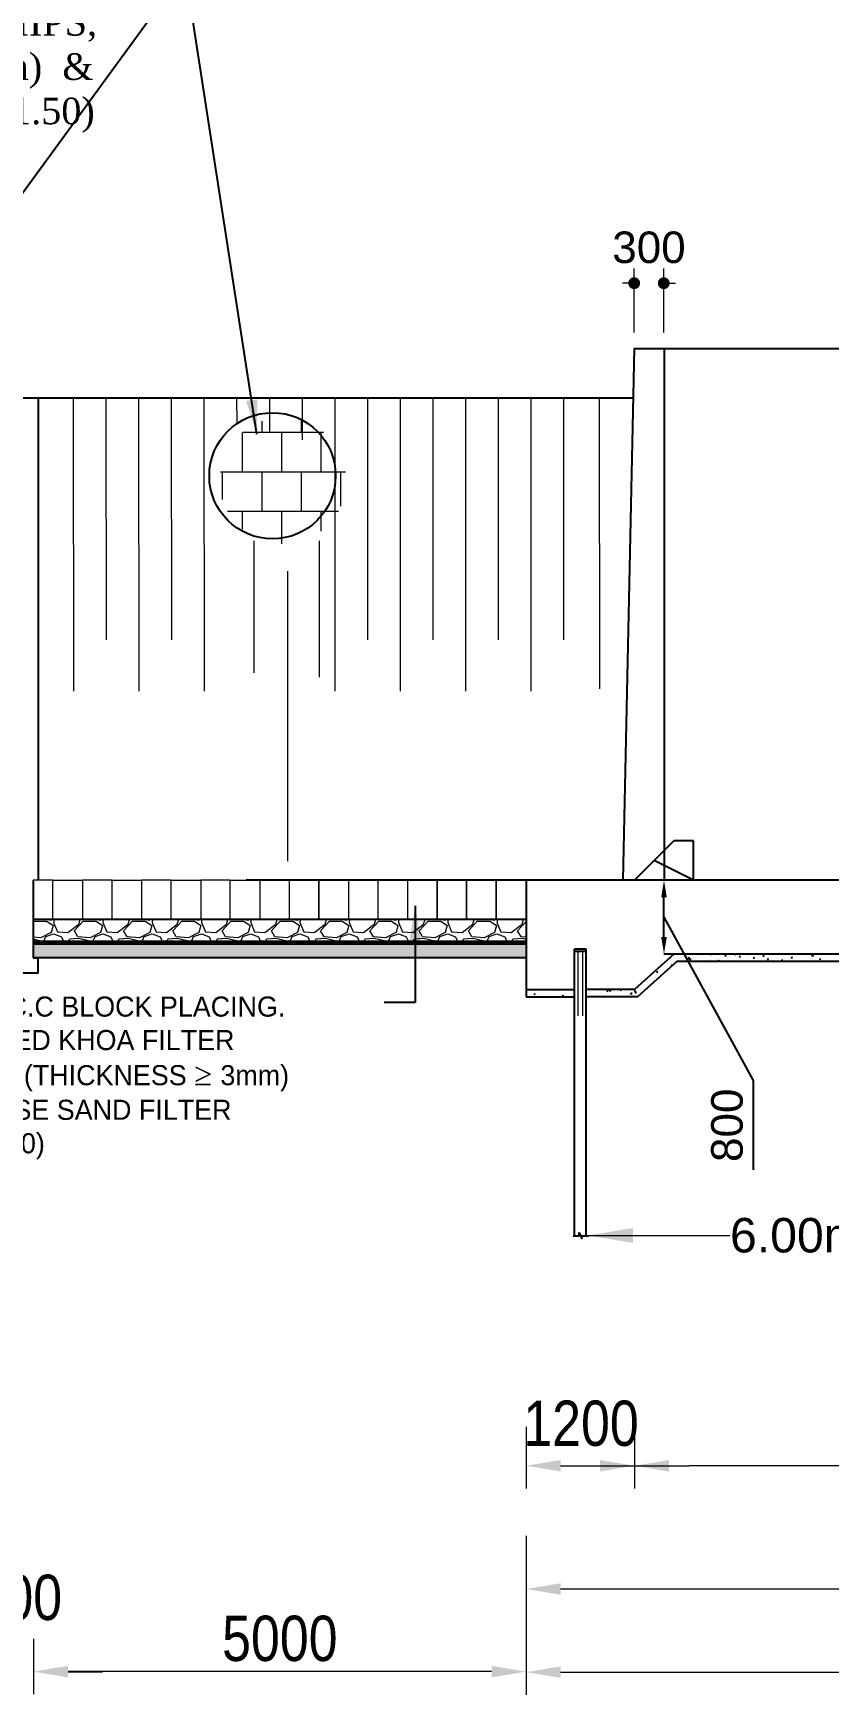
# Model space of a CAD drawing. Extents: x -426260 to 2055400, y -4304674 to -305611.
# Drawn here: x 154896 to 162970, y -1911536 to -1894660 of the extents above; entities that cross this region are included whole.
import ezdxf

# ---------------------------------------------------------------- set-up
doc = ezdxf.new("R2010")
doc.units = 0
doc.header["$LTSCALE"] = 300
doc.header["$MEASUREMENT"] = 0
doc.header["$PDMODE"] = 3
doc.linetypes.add('DASHED2', pattern=[9.525, 6.35, -3.175])
doc.layers.get('0').update_dxf_attribs({"linetype": 'CONTINUOUS'})
doc.layers.get('DEFPOINTS').update_dxf_attribs({"linetype": 'CONTINUOUS'})
for name, color, linetype in [('BLOCK', 6, 'CONTINUOUS'), ('LINE', 7, 'CONTINUOUS'), ('TEXT', 10, 'CONTINUOUS')]:
    doc.layers.add(name, color=color, linetype=linetype)
for name, color, linetype, lineweight in [('Dim', 7, 'CONTINUOUS', 9), ('HATCH', 252, 'CONTINUOUS', 5), ('slop', 8, 'CONTINUOUS', 9)]:
    doc.layers.add(name, color=color, linetype=linetype, lineweight=lineweight)
doc.styles.add('Arial', font='arial.ttf')
doc.styles.add('DIM', font='isocp3.shx')
doc.styles.add('dimText', font='ARIALN.TTF')
doc.dimstyles.new('3', dxfattribs={"dimtxt": 225, "dimasz": 350, "dimexe": 100, "dimexo": 25, "dimgap": 9, "dimtad": 0, "dimdec": 0, "dimzin": 0, "dimdsep": 46, "dimtxsty": 'Standard', "dimcen": 0, "dimclrd": 5, "dimclre": 6, "dimclrt": 256, "dimadec": 0, "dimazin": 0, "dimtfac": 1, "dimtdec": 0, "dimtofl": 0, "dimtmove": 2, "dimatfit": 3, "dimfxl": 1, "dimtolj": 1, "dimtzin": 0, "dimarcsym": 0})
doc.dimstyles.new('dim_150', dxfattribs={"dimtxt": 300, "dimasz": 300, "dimexe": 300, "dimexo": 100, "dimgap": 100, "dimtad": 1, "dimdec": 0, "dimzin": 0, "dimdsep": 46, "dimtxsty": 'DIM', "dimcen": 150, "dimclrd": 5, "dimclre": 5, "dimclrt": 7, "dimadec": 0, "dimazin": 0, "dimtfac": 1, "dimtdec": 0, "dimtmove": 0, "dimatfit": 3, "dimfxl": 20, "dimtolj": 1, "dimtzin": 0, "dimarcsym": 0})
doc.dimstyles.new('dim_230', dxfattribs={"dimtxt": 460, "dimasz": 460, "dimexe": 230, "dimexo": 100, "dimgap": 100, "dimtad": 1, "dimdec": 0, "dimzin": 0, "dimdsep": 46, "dimtxsty": 'dimText', "dimcen": 0.09, "dimclrd": 256, "dimclre": 256, "dimclrt": 7, "dimadec": 0, "dimazin": 0, "dimtfac": 1, "dimtdec": 0, "dimtofl": 0, "dimtmove": 0, "dimatfit": 3, "dimfxl": 1, "dimtolj": 1, "dimtzin": 0, "dimlwd": -1, "dimlwe": -1, "dimarcsym": 0})

# ---------------------------------------------------------------- blocks, each defined once
blk = doc.blocks.new('_Dot')
at = {"color": 0, "linetype": 'ByBlock', "lineweight": -2}
blk.add_line((-0.5, 0), (-1, 0), dxfattribs=at)
at = {"color": 0, "linetype": 'ByBlock', "const_width": 0.5}
blk.add_lwpolyline([(-0.25, 0, 1), (0.25, 0, 1)], format="xyb", close=True, dxfattribs=at)
blk = doc.blocks.new('*D1274')
at = {"layer": 'DEFPOINTS', "color": 0, "ltscale": 500, "transparency": 16777216}
for p in [(154599, -1910860), (154899, -1910868), (154899, -1911302)]:
    blk.add_point(p, dxfattribs=at)
at = {"layer": 'Dim', "ltscale": 500, "transparency": 16777216}
for p, q in [((154599, -1910960), (154599, -1911532)), ((154899, -1910968), (154899, -1911532)), ((154249, -1911302), (153899, -1911302)), ((155249, -1911302), (155599, -1911302))]:
    blk.add_line(p, q, dxfattribs=at)
for points in [[(154249, -1911244), (154249, -1911360), (154599, -1911302)], [(155249, -1911244), (155249, -1911360), (154899, -1911302)]]:
    blk.add_solid(points, dxfattribs=at)
at = {"layer": 'Dim', "color": 7, "ltscale": 500, "transparency": 16777216, "insert": (154749, -1910550), "char_height": 460, "attachment_point": 5, "style": 'dimText'}
blk.add_mtext('\\A1;300', dxfattribs=at)
blk = doc.blocks.new('*D1276')
at = {"layer": 'DEFPOINTS', "color": 0, "ltscale": 500, "transparency": 16777216}
for p in [(161298, -1903263), (161940, -1903263), (161739, -1904013)]:
    blk.add_point(p, dxfattribs=at)
at = {"layer": 'Dim', "color": 5, "lineweight": -2, "ltscale": 500, "transparency": 16777216}
for p, q in [((161940, -1903263), (161298, -1903263)), ((161298, -1903838), (161298, -1903438)), ((161298, -1903638), (162202, -1905298)), ((161739, -1904013), (161298, -1904013)), ((162202, -1905298), (162202, -1906205))]:
    blk.add_line(p, q, dxfattribs=at)
at = {"layer": 'Dim', "color": 5, "ltscale": 500, "transparency": 16777216}
for points in [[(161269, -1903438), (161327, -1903438), (161298, -1903263)], [(161269, -1903838), (161327, -1903838), (161298, -1904013)]]:
    blk.add_solid(points, dxfattribs=at)
at = {"layer": 'Dim', "color": 7, "ltscale": 500, "transparency": 16777216, "insert": (161939, -1905752), "char_height": 320, "attachment_point": 5, "rotation": 90, "style": 'Arial'}
blk.add_mtext('\\A1;800', dxfattribs=at)

msp = doc.modelspace()

# ---------------------------------------------------------------- hatches: boundary and pattern name
at = {"layer": 'Dim'}
h = msp.add_hatch(dxfattribs=at)
h.set_pattern_fill('AR-B88', color=8, scale=50)
h.set_pattern_definition([(0, (2017.77, -1921913.8), (0, 400), []), (90, (2017.77, -1921913.8), (-200, 400), [400, -400])])
h.paths.add_polyline_path([(158071.9, -1899206.8, 1), (156789.8, -1899206.8, 1)])
at = {"layer": 'Dim', "ltscale": 500}
h = msp.add_hatch(dxfattribs=at)
h.set_pattern_fill('GRAVEL', color=8, scale=500)
h.set_pattern_definition([(228.012788, (79959.46, -1955406.56), (-4000, -4500), [67.268, -6659.544]), (184.96974, (79914.46, -1955456.56), (6000, 500), [115.434, -11427.9624]), (132.510447, (79799.46, -1955466.56), (5000, -5500), [81.394, -8058.0163]), (267.27369, (79604.46, -1955591.56), (500, 10000), [105.119, -10406.779]), (292.833654, (79599.46, -1955696.56), (-2500, 6000), [103.0775, -10204.6866]), (357.27369, (79639.46, -1955791.56), (-10000, 500), [105.119, -10406.779]), (37.69424, (79744.46, -1955796.56), (-6500, -5000), [139.0145, -13762.4243]), (72.255328, (79854.46, -1955711.56), (3500, 11000), [131.244, -12993.1607]), (121.429566, (79894.46, -1955586.56), (-4000, 6500), [105.475, -10442.0366]), (175.23636, (79839.46, -1955496.56), (5500, -500), [120.416, -5900.3813]), (222.397438, (79719.46, -1955486.56), (-6000, -5500), [155.724, -15416.6875]), (138.814075, (80099.46, -1955596.56), (-3500, 3000), [53.1505, -5261.9224]), (171.469234, (80059.46, -1955561.56), (6500, -1000), [101.1185, -10010.7557]), (225, (79959.46, -1955546.56), (-6e-14, -500), [70.7105, -636.3963]), (203.19859, (79924.46, -1955486.56), (2500, 1000), [38.079, -3769.8076]), (291.80141, (79889.46, -1955501.56), (-500, 1500), [53.8515, -2638.731]), (30.96376, (79909.46, -1955551.56), (1500, 1000), [87.4645, -2828.0114]), (161.56505, (79984.46, -1955506.56), (1000, -500), [63.2455, -1517.8933]), (16.38954, (79599.46, -1955501.56), (5000, 1500), [88.6, -8771.4226]), (70.346176, (79684.46, -1955476.56), (-2000, -5500), [74.3305, -7358.7039]), (293.19859, (79984.46, -1955406.56), (-1000, 2500), [76.1575, -3731.729]), (343.61046, (80014.46, -1955476.56), (-5000, 1500), [88.6, -8771.4226]), (339.443955, (79599.46, -1955811.56), (-2500, 1000), [85.44, -4186.5619]), (294.77514, (79679.46, -1955841.56), (-2500, 5500), [71.589, -7087.3215]), (66.80141, (79989.46, -1955906.56), (1000, 2500), [76.1575, -3731.729]), (17.354025, (80019.46, -1955836.56), (-6500, -2000), [83.8155, -8297.7118]), (69.443955, (79744.46, -1955906.56), (-1000, -2500), [42.72, -4229.2819]), (101.30993, (79959.46, -1955906.56), (-500, 2000), [25.495, -2524.0148]), (165.96376, (79954.46, -1955881.56), (1500, -500), [103.0775, -1958.4753]), (186.009006, (79854.46, -1955856.56), (5000, 500), [95.525, -9456.9616]), (303.69007, (79909.46, -1955596.56), (-500, 1000), [72.111, -1730.6646]), (353.157227, (79949.46, -1955656.56), (8500, -1000), [125.897, -12463.7813]), (60.945396, (80074.46, -1955671.56), (-2000, -3500), [51.478, -5096.337]), (90, (80099.46, -1955626.56), (-500, 500), [30, -470]), (120.256437, (79844.46, -1955841.56), (2000, -3500), [69.462, -6876.76]), (48.012788, (79809.46, -1955781.56), (4000, 4500), [134.536, -6592.276]), (0, (79899.46, -1955681.56), (500, 500), [130, -370]), (325.304846, (80029.46, -1955681.56), (5000, -3500), [79.057, -7826.6372]), (254.0546, (80094.46, -1955726.56), (-500, -2000), [72.801, -3567.254]), (207.645975, (80074.46, -1955796.56), (-9500, -5000), [118.5325, -11734.737]), (175.426079, (79969.46, -1955851.56), (-6500, 500), [125.3995, -12414.5367])])
h.paths.add_polyline_path([(159898.8, -1903897.6), (159898.8, -1903663.1), (157546.8, -1903663.1), (157246.8, -1903663.1), (154896.1, -1903663.1), (154896.1, -1903897.6)])
h = msp.add_hatch(dxfattribs=at)
h.set_pattern_fill('AR-SAND', color=8, scale=60)
h.set_pattern_definition([(37.5, (79599.46, -1955906.56), (-3.7796, 115.60943), [0, -91.2, 0, -102, 0, -97.5]), (7.5, (79599.46, -1955906.56), (106.1866, 169.32876), [0, -49.2, 0, -82.2, 0, -31.5]), (327.5, (79525.66, -1955906.56), (186.84851, 0.33954), [0, -30, 0, -108, 0, -141]), (317.5, (79525.66, -1955906.56), (180.3676, 52.66053), [0, -15, 0, -70.8, 0, -81])])
h.paths.add_polyline_path([(159898.8, -1904053.9), (159898.8, -1903897.6), (154896.1, -1903897.6), (154898.4, -1904052.1)])
at = {"layer": 'HATCH', "ltscale": 10}
h = msp.add_hatch(dxfattribs=at)
h.set_pattern_fill('ANSI31', color=256, scale=375, angle=45, style=0)
h.set_pattern_definition([(90, (143786.58, -1894939.827), (-46.875, 7e-15), [])])
h.paths.add_polyline_path([(160388.8, -1904639.3), (160433, -1904639.3), (160433, -1904625.8), (160461, -1904651.8), (160461, -1904639.3), (160508.8, -1904639.3), (160508.8, -1903988.6), (160388.8, -1903988.6)])

# ---------------------------------------------------------------- linework, layer by layer
at = {"layer": 'BLOCK', "color": 7}
msp.add_circle((157324.1, -1899155.2, 0), 641.1, dxfattribs=at)
at = {"layer": 'Dim', "color": 5, "ltscale": 500}
for p, q in [((160995.4, -1897698.2, 0), (160995.4, -1897049, 0)), ((161295.4, -1897698.2, 0), (161295.4, -1897049, 0))]:
    msp.add_line(p, q, dxfattribs=at)
at = {"layer": 'Dim', "color": 8}
for p, q in [((161741.2, -1904013.2, 0), (161741.2, -1904013.2, 0)), ((161773.2, -1904016.9, 0), (161776.2, -1904013.2, 0)), ((161785.1, -1904017.9, 0), (161784.2, -1904013.2, 0)), ((162014, -1904015.1, 0), (162019, -1904013.2, 0)), ((162023.9, -1904021.8, 0), (162026.8, -1904013.2, 0)), ((162065.4, -1904014.3, 0), (162065.4, -1904014.3, 0)), ((162756.9, -1904013.5, 0), (162756.9, -1904013.5, 0)), ((161248.9, -1904154.5, 0), (161248.9, -1904154.5, 0)), ((161264.6, -1904174.3, 0), (161264.6, -1904174.3, 0)), ((161314.6, -1904167.8, 0), (161314.6, -1904167.8, 0)), ((161317.2, -1904095.5, 0), (161317.2, -1904095.5, 0)), ((161328.5, -1904135.8, 0), (161328.5, -1904135.8, 0)), ((161335.3, -1904161.7, 0), (161335.3, -1904161.7, 0)), ((161365.6, -1904134.4, 0), (161365.6, -1904134.4, 0)), ((161367.3, -1904088.9, 0), (161367.3, -1904088.9, 0)), ((161370.6, -1904129.6, 0), (161380.2, -1904118.1, 0)), ((161370.6, -1904129.6, 0), (161380.6, -1904130.5, 0)), ((161375.1, -1904060.1, 0), (161375.1, -1904060.1, 0)), ((161382.2, -1904129.1, 0), (161380.2, -1904118.2, 0)), ((161405.8, -1904044.4, 0), (161405.8, -1904044.4, 0)), ((161417.3, -1904086.9, 0), (161417.3, -1904086.9, 0)), ((161433.6, -1904055.1, 0), (161433.6, -1904055.1, 0)), ((161443, -1904078.9, 0), (161443, -1904078.9, 0)), ((161481.9, -1904064.6, 0), (161481.9, -1904064.6, 0)), ((161522.4, -1904024.4, 0), (161522.4, -1904024.4, 0)), ((161534.6, -1904042.3, 0), (161534.6, -1904042.3, 0)), ((161542, -1904061.6, 0), (161559.8, -1904064.3, 0)), ((161542.1, -1904061.5, 0), (161557.7, -1904045.3, 0)), ((161559.8, -1904064.3, 0), (161557.6, -1904045.3, 0)), ((161558.5, -1904063.6, 0), (161572.5, -1904058.2, 0)), ((161558.5, -1904063.6, 0), (161568.5, -1904070.3, 0)), ((161568.4, -1904070.3, 0), (161572.5, -1904058.2, 0)), ((161569.3, -1904062.3, 0), (161569.3, -1904062.3, 0)), ((161588.7, -1904069.1, 0), (161588.7, -1904069.1, 0)), ((161619.4, -1904055.7, 0), (161619.4, -1904055.7, 0)), ((161638.5, -1904027.3, 0), (161638.5, -1904027.3, 0)), ((161695.1, -1904045.7, 0), (161695.1, -1904045.7, 0)), ((161695.4, -1904073.6, 0), (161695.4, -1904073.6, 0)), ((161715.5, -1904074.4, 0), (161715.5, -1904074.4, 0)), ((161738.7, -1904079.8, 0), (161738.7, -1904079.8, 0)), ((161761.7, -1904088.2, 0), (161771.1, -1904078.4, 0)), ((161772.2, -1904088.2, 0), (161771.1, -1904078.4, 0)), ((161773.2, -1904016.9, 0), (161785.1, -1904017.9, 0)), ((161802.2, -1904078.1, 0), (161802.2, -1904078.1, 0)), ((161821.4, -1904029.1, 0), (161821.4, -1904029.1, 0)), ((161832.1, -1904054.4, 0), (161832.1, -1904054.4, 0)), ((161839.8, -1904067, 0), (161839.8, -1904067, 0)), ((161845.9, -1904079.6, 0), (161859.9, -1904074.2, 0)), ((161845.9, -1904079.6, 0), (161855.9, -1904086.3, 0)), ((161855.9, -1904086.3, 0), (161859.9, -1904074.2, 0)), ((161871.5, -1904022.5, 0), (161871.5, -1904022.5, 0)), ((161908.9, -1904082.6, 0), (161908.9, -1904082.6, 0)), ((161916.6, -1904029.4, 0), (161926.3, -1904017.9, 0)), ((161916.6, -1904029.4, 0), (161928.6, -1904030.4, 0)), ((161928.6, -1904030.5, 0), (161926.3, -1904017.9, 0)), ((161943.6, -1904052, 0), (161943.6, -1904052, 0)), ((161948.7, -1904034.3, 0), (161948.7, -1904034.3, 0)), ((162014, -1904015.1, 0), (162023.9, -1904021.8, 0)), ((162015.7, -1904087.1, 0), (162015.7, -1904087.1, 0)), ((162021, -1904074.8, 0), (162021, -1904074.8, 0)), ((162046.3, -1904037.9, 0), (162046.3, -1904037.9, 0)), ((162060.1, -1904042, 0), (162069.7, -1904030.5, 0)), ((162060.1, -1904042, 0), (162072, -1904043, 0)), ((162072, -1904043, 0), (162069.7, -1904030.5, 0)), ((162071, -1904068.2, 0), (162071, -1904068.2, 0)), ((162146.8, -1904058.2, 0), (162146.8, -1904058.2, 0)), ((162147.3, -1904025.1, 0), (162147.3, -1904025.1, 0)), ((162203.5, -1904054.5, 0), (162213.2, -1904043, 0)), ((162203.5, -1904054.5, 0), (162215.5, -1904055.6, 0)), ((162215.5, -1904055.6, 0), (162213.2, -1904043, 0)), ((162248.8, -1904076.7, 0), (162248.8, -1904076.7, 0)), ((162273.1, -1904041.6, 0), (162273.1, -1904041.6, 0)), ((162301.4, -1904031.1, 0), (162315.4, -1904025.7, 0)), ((162301.4, -1904031.1, 0), (162311.3, -1904037.8, 0)), ((162311.3, -1904037.8, 0), (162315.4, -1904025.7, 0)), ((162323.1, -1904035, 0), (162323.1, -1904035, 0)), ((162347, -1904067.1, 0), (162356.6, -1904055.6, 0)), ((162347, -1904067.1, 0), (162358.9, -1904068.1, 0)), ((162351.5, -1904062.6, 0), (162351.5, -1904062.6, 0)), ((162358.9, -1904068.1, 0), (162356.6, -1904055.6, 0)), ((162398.9, -1904025, 0), (162398.9, -1904025, 0)), ((162407, -1904073.6, 0), (162407, -1904073.6, 0)), ((162452.5, -1904049.8, 0), (162452.5, -1904049.8, 0)), ((162472.6, -1904087.3, 0), (162472.6, -1904087.3, 0)), ((162490.4, -1904079.6, 0), (162500.1, -1904068.1, 0)), ((162490.4, -1904079.6, 0), (162502.4, -1904080.7, 0)), ((162502.4, -1904080.7, 0), (162500.1, -1904068.1, 0)), ((162522.7, -1904080.7, 0), (162522.7, -1904080.7, 0)), ((162523.7, -1904053.6, 0), (162523.7, -1904053.6, 0)), ((162556.4, -1904034.8, 0), (162556.4, -1904034.8, 0)), ((162588.8, -1904047.1, 0), (162602.8, -1904041.8, 0)), ((162588.8, -1904047.1, 0), (162598.8, -1904053.8, 0)), ((162598.4, -1904070.7, 0), (162598.4, -1904070.7, 0)), ((162598.8, -1904053.8, 0), (162602.8, -1904041.8, 0)), ((162637.2, -1904088.2, 0), (162643.5, -1904080.7, 0)), ((162640.3, -1904033.5, 0), (162640.3, -1904033.5, 0)), ((162644.9, -1904088.2, 0), (162643.5, -1904080.7, 0)), ((162656.6, -1904087.3, 0), (162656.6, -1904087.3, 0)), ((162659.1, -1904020.7, 0), (162659.1, -1904020.7, 0)), ((162688.2, -1904077.5, 0), (162688.2, -1904077.5, 0)), ((162724.7, -1904054.1, 0), (162724.7, -1904054.1, 0)), ((162757.7, -1904074.5, 0), (162757.7, -1904074.5, 0)), ((162774.8, -1904047.5, 0), (162774.8, -1904047.5, 0)), ((162796.2, -1904032.3, 0), (162814, -1904035, 0)), ((162796.3, -1904032.2, 0), (162811.8, -1904016, 0)), ((162802, -1904016.5, 0), (162802, -1904016.5, 0)), ((162804.9, -1904057.4, 0), (162804.9, -1904057.4, 0)), ((162814, -1904035, 0), (162811.8, -1904016, 0)), ((162850.5, -1904037.5, 0), (162850.5, -1904037.5, 0)), ((162861.5, -1904059.5, 0), (162861.5, -1904059.5, 0)), ((162876.2, -1904063.2, 0), (162890.3, -1904057.8, 0)), ((162876.2, -1904063.2, 0), (162886.2, -1904069.9, 0)), ((162886.2, -1904069.9, 0), (162890.3, -1904057.8, 0)), ((162908.8, -1904021, 0), (162908.8, -1904021, 0)), ((162921.5, -1904037.4, 0), (162921.5, -1904037.4, 0)), ((162964.2, -1904045.4, 0), (162964.2, -1904045.4, 0)), ((161033, -1904348.7, 0), (161033, -1904348.7, 0)), ((161118.7, -1904296.7, 0), (161118.7, -1904296.7, 0)), ((161124, -1904293.8, 0), (161124, -1904293.8, 0)), ((161125, -1904281.8, 0), (161125, -1904281.8, 0)), ((161189.6, -1904259.4, 0), (161189.6, -1904259.4, 0)), ((161212, -1904253.2, 0), (161212, -1904253.2, 0)), ((161222.2, -1904217.3, 0), (161222.2, -1904217.3, 0)), ((161222.4, -1904192.6, 0), (161236.4, -1904187.2, 0)), ((161222.4, -1904192.6, 0), (161232.4, -1904199.3, 0)), ((161232.4, -1904199.3, 0), (161236.4, -1904187.2, 0)), ((159936.5, -1904413.7, 0), (159936.5, -1904413.7, 0)), ((159951.3, -1904419.2, 0), (159951.3, -1904419.2, 0)), ((159965.9, -1904374.7, 0), (159965.9, -1904374.7, 0)), ((159975.4, -1904418.6, 0), (159989.4, -1904413.2, 0)), ((159975.4, -1904418.6, 0), (159985.3, -1904425.3, 0)), ((159978.6, -1904440.5, 0), (159978.6, -1904440.5, 0)), ((159985.3, -1904425.3, 0), (159989.4, -1904413.2, 0)), ((159991.8, -1904384.8, 0), (159991.8, -1904384.8, 0)), ((160001.4, -1904412.6, 0), (160001.4, -1904412.6, 0)), ((160024.7, -1904448.9, 0), (160028.9, -1904444, 0)), ((160029.8, -1904448.9, 0), (160028.9, -1904444, 0)), ((160043.2, -1904418.2, 0), (160043.2, -1904418.2, 0)), ((160077.2, -1904402.6, 0), (160077.2, -1904402.6, 0)), ((160085.4, -1904445, 0), (160085.4, -1904445, 0)), ((160093.3, -1904436.4, 0), (160093.3, -1904436.4, 0)), ((160150, -1904422.7, 0), (160150, -1904422.7, 0)), ((160195.9, -1904422.4, 0), (160195.9, -1904422.4, 0)), ((160203.5, -1904386, 0), (160203.5, -1904386, 0)), ((160253.5, -1904379.4, 0), (160253.5, -1904379.4, 0)), ((160256.8, -1904427.2, 0), (160256.8, -1904427.2, 0)), ((160262.8, -1904434.6, 0), (160276.8, -1904429.2, 0)), ((160262.8, -1904434.6, 0), (160272.8, -1904441.3, 0)), ((160272.8, -1904441.3, 0), (160276.8, -1904429.2, 0)), ((160276.7, -1904448.3, 0), (160276.7, -1904448.3, 0)), ((160297, -1904409.5, 0), (160297, -1904409.5, 0)), ((160307.6, -1904434, 0), (160307.6, -1904434, 0)), ((160363.5, -1904431.7, 0), (160363.5, -1904431.7, 0)), ((160528.8, -1904415.1, 0), (160528.8, -1904415.1, 0)), ((160540.8, -1904393.9, 0), (160540.8, -1904393.9, 0)), ((160554.6, -1904448.9, 0), (160564.2, -1904445.3, 0)), ((160563, -1904448.9, 0), (160564.2, -1904445.3, 0)), ((160577.1, -1904440.7, 0), (160577.1, -1904440.7, 0)), ((160588.8, -1904437.8, 0), (160588.8, -1904437.8, 0)), ((160602.1, -1904434.2, 0), (160602.1, -1904434.2, 0)), ((160655.1, -1904398.5, 0), (160655.1, -1904398.5, 0)), ((160683.8, -1904445.2, 0), (160683.8, -1904445.2, 0)), ((160705.2, -1904391.9, 0), (160705.2, -1904391.9, 0)), ((160705.4, -1904417.8, 0), (160705.4, -1904417.8, 0)), ((160706, -1904419.2, 0), (160706, -1904419.2, 0)), ((160718.3, -1904386.1, 0), (160732.3, -1904380.7, 0)), ((160718.3, -1904386.1, 0), (160728.2, -1904392.8, 0)), ((160728.2, -1904392.8, 0), (160732.3, -1904380.7, 0)), ((160741.3, -1904384.9, 0), (160751.9, -1904373.9, 0)), ((160741.3, -1904385, 0), (160759.1, -1904387.8, 0)), ((160759.1, -1904387.8, 0), (160757.4, -1904373.9, 0)), ((160780.9, -1904381.9, 0), (160780.9, -1904381.9, 0)), ((160808.7, -1904405.2, 0), (160808.7, -1904405.2, 0)), ((160822, -1904397.8, 0), (160822, -1904397.8, 0)), ((160852.2, -1904380.3, 0), (160857.6, -1904373.9, 0)), ((160852.2, -1904380.3, 0), (160864.2, -1904381.4, 0)), ((160854.6, -1904444.2, 0), (160854.6, -1904444.2, 0)), ((160864.2, -1904381.4, 0), (160862.8, -1904373.9, 0)), ((160904.7, -1904437.6, 0), (160904.7, -1904437.6, 0)), ((160909.7, -1904392.4, 0), (160909.7, -1904392.4, 0)), ((160938.7, -1904377.8, 0), (160938.7, -1904377.8, 0)), ((160954.7, -1904418.1, 0), (160972.5, -1904420.9, 0)), ((160954.8, -1904418.1, 0), (160970.4, -1904401.8, 0)), ((160972.5, -1904420.9, 0), (160970.3, -1904401.9, 0)), ((160980.4, -1904427.6, 0), (160980.4, -1904427.6, 0)), ((160995.7, -1904392.9, 0), (161005.3, -1904381.4, 0)), ((160995.7, -1904392.9, 0), (161007.7, -1904393.9, 0)), ((161007.6, -1904393.9, 0), (161005.3, -1904381.4, 0)), ((161005.7, -1904402.1, 0), (161019.7, -1904396.8, 0)), ((161005.7, -1904402.1, 0), (161015.7, -1904408.8, 0)), ((161011.1, -1904443.9, 0), (161011.1, -1904443.9, 0)), ((161013.6, -1904377.4, 0), (161013.6, -1904377.4, 0)), ((161015.1, -1904447.8, 0), (161015.1, -1904447.8, 0)), ((161015.7, -1904408.8, 0), (161019.7, -1904396.8, 0)), ((161043.1, -1904356.6, 0), (161043.1, -1904356.6, 0)), ((161055.3, -1904357.7, 0), (161055.3, -1904357.7, 0)), ((161116.3, -1904363.3, 0), (161116.3, -1904363.3, 0))]:
    msp.add_line(p, q, dxfattribs=at)
at = {"layer": 'Dim', "ltscale": 500}
for p, q in [((160998, -1908712.3, 0), (160998, -1909440.3, 0)), ((160998, -1908712.3, 0), (160998, -1909440.3, 0)), ((159898.5, -1908813.4, 0), (159898.5, -1909440.3, 0)), ((160248.5, -1909210.3, 0), (161548.5, -1909210.3, 0)), ((170148.4, -1909210.3, 0), (161548.5, -1909210.3, 0)), ((159898.7, -1909922.6, 0), (159898.7, -1910692.4, 0)), ((173348.5, -1910462.4, 0), (160248.7, -1910462.4, 0)), ((159898.7, -1910672.8, 0), (159898.7, -1911531.5, 0)), ((159898.7, -1910841.2, 0), (159898.7, -1911536.5, 0)), ((154898.7, -1911005.8, 0), (154898.7, -1911531.5, 0)), ((159548.7, -1911301.5, 0), (155248.7, -1911301.5, 0)), ((160248.7, -1911306.5, 0), (198891.9, -1911295.3, 0))]:
    msp.add_line(p, q, dxfattribs=at)
at = {"layer": 'Dim', "color": 8, "ltscale": 500, "elevation": 0}
for points in [[(155301.9, -1898363.2), (155304.6, -1901341.5)], [(155633.5, -1898363.2), (155636.3, -1900820.9)], [(155965.2, -1898363.2), (155967.9, -1901341.5)], [(156296.8, -1898363.2), (156299.6, -1900820.9)], [(156628.8, -1898363.2), (156631.5, -1901341.5)], [(156960.4, -1898363.2), (156963.2, -1898625.3)], [(157292.1, -1898363.2), (157294.9, -1898714.8)], [(157623.7, -1898363.2), (157626.5, -1898790)], [(157955.4, -1898363.2), (157958.1, -1901341.5)], [(158287, -1898363.2), (158289.8, -1900820.9)], [(158618.7, -1898363.2), (158621.4, -1901341.5)], [(158950.1, -1898363.2), (158952.8, -1900820.9)], [(159281.7, -1898363.2), (159284.4, -1901341.5)], [(159613.4, -1898363.2), (159616.1, -1900820.9)], [(159945, -1898363.2), (159947.7, -1901341.5)], [(160276.7, -1898363.2), (160279.4, -1900820.9)], [(160641.6, -1898363.2), (160644.3, -1901317.5)], [(157136.7, -1901157.1), (157136.7, -1899815.5)], [(157800, -1901200.6), (157800, -1899815.5)], [(157475, -1900122.3), (157475, -1903068.2)]]:
    msp.add_lwpolyline(points, dxfattribs=at)
at = {"layer": 'Dim', "ltscale": 500, "elevation": 0}
for points in [[(154895.8, -1903663.1), (155095.8, -1903663.1), (155095.7, -1903263.2), (154895.7, -1903263.2)], [(155395.8, -1903663.1), (155095.8, -1903663.1), (155095.7, -1903263.2), (155395.7, -1903263.2)], [(155395.8, -1903663.1), (155695.8, -1903663.1), (155695.7, -1903263.2), (155395.7, -1903263.2)], [(155995.8, -1903663.1), (155695.8, -1903663.1), (155695.7, -1903263.2), (155995.7, -1903263.2)], [(155995.8, -1903663.1), (156295.8, -1903663.1), (156295.7, -1903263.2), (155995.7, -1903263.2)], [(156596.1, -1903663.1), (156295.8, -1903663.1), (156295.7, -1903263.2), (156596, -1903263.2)], [(156596.1, -1903663.1), (156896.1, -1903663.1), (156896, -1903263.2), (156596, -1903263.2)], [(157196.1, -1903663.1), (156896.1, -1903663.1), (156896, -1903263.2), (157196, -1903263.2)], [(157196.1, -1903663.1), (157496.1, -1903663.1), (157496, -1903263.2), (157196, -1903263.2)], [(157796.1, -1903663.1), (157496.1, -1903663.1), (157496, -1903263.2), (157796, -1903263.2)], [(158096.1, -1903663.1), (157796.1, -1903663.1), (157796, -1903263.2), (158096, -1903263.2)], [(158096.1, -1903663.1), (158396.1, -1903663.1), (158396, -1903263.2), (158096, -1903263.2)], [(158696.1, -1903663.1), (158396.1, -1903663.1), (158396, -1903263.2), (158696, -1903263.2)], [(158696.1, -1903663.1), (158995.8, -1903663.1), (158995.7, -1903263.2), (158696, -1903263.2)], [(158995.8, -1903663.1), (159295.8, -1903663.1), (159295.7, -1903263.2), (158995.7, -1903263.2)], [(159294.6, -1903663.1), (159594.6, -1903663.1), (159594.5, -1903263.2), (159294.5, -1903263.2)], [(159594.6, -1903663.1), (159898.8, -1903663.1), (159898.7, -1903263.2), (159594.5, -1903263.2)]]:
    msp.add_lwpolyline(points, close=True, dxfattribs=at)
for points in [[(158997, -1903663.1), (158995.8, -1903663.1), (158995.7, -1903263.2), (158996.9, -1903263.2)], [(159295.8, -1903663.1), (159294.6, -1903663.1), (159294.5, -1903263.2), (159295.7, -1903263.2)]]:
    msp.add_lwpolyline(points, dxfattribs=at)
at = {"layer": 'Dim', "ltscale": 500}
for points in [[(160248.5, -1909152, 0), (160248.5, -1909268.6, 0), (159898.5, -1909210.3, 0)], [(160648, -1909152, 0), (160648, -1909268.6, 0), (160998, -1909210.3, 0)], [(161348, -1909152, 0), (161348, -1909268.6, 0), (160998, -1909210.3, 0)], [(160248.7, -1910404, 0), (160248.7, -1910520.7, 0), (159898.7, -1910462.4, 0)], [(155248.7, -1911243.2, 0), (155248.7, -1911359.9, 0), (154898.7, -1911301.5, 0)], [(159548.7, -1911243.2, 0), (159548.7, -1911359.9, 0), (159898.7, -1911301.5, 0)], [(160248.7, -1911248.2, 0), (160248.7, -1911364.8, 0), (159898.7, -1911306.5, 0)]]:
    msp.add_solid(points, dxfattribs=at)
at = {"layer": 'LINE', "ltscale": 500}
for p, q in [((161301.4, -1897863.9, 0), (161301.3, -1903263.9, 0)), ((154944.2, -1898363.2, 0), (154944.2, -1903263.2, 0)), ((161598, -1902863.5, 0), (161398, -1902863.5, 0)), ((161598, -1903263.9, 0), (161598, -1902863.5, 0)), ((154895.7, -1903263.2, 0), (154895.7, -1904052.1, 0)), ((159898.7, -1903263.2, 0), (157055.8, -1903263.2, 0)), ((159898.7, -1903263.2, 0), (159898.8, -1904448.9, 0)), ((159898.8, -1903663.1, 0), (154895.8, -1903663.1, 0)), ((159898.8, -1903897.6, 0), (154895.8, -1903897.6, 0)), ((161398.8, -1904013.2, 0), (160998.8, -1904373.9, 0)), ((170620.1, -1904013.2, 0), (161398.8, -1904013.2, 0)), ((154895.7, -1904052.1, 0), (154945.8, -1904052.1, 0)), ((159898.8, -1904052.1, 0), (154895.8, -1904052.1, 0)), ((160998.8, -1904373.9, 0), (160508.8, -1904373.9, 0))]:
    msp.add_line(p, q, dxfattribs=at)
at = {"layer": 'LINE'}
for p, q in [((160388.8, -1906876.3, 0), (160388.8, -1903963.1, 0)), ((160508.8, -1903963.1, 0), (160388.8, -1903963.1, 0)), ((160508.8, -1903988.1, 0), (160388.8, -1903988.1, 0)), ((160508.8, -1906876.3, 0), (160508.8, -1903963.1, 0)), ((160388.8, -1904599, 0), (160388.8, -1904113.1, 0)), ((160388.8, -1904549, 0), (160388.8, -1904113.1, 0)), ((159898.5, -1904373.9, 0), (160388.8, -1904373.9, 0)), ((159898.7, -1904448.9, 0), (160388.8, -1904448.9, 0))]:
    msp.add_line(p, q, dxfattribs=at)
at = {"layer": 'LINE', "ltscale": 500, "elevation": 0}
for points in [[(160882.8, -1903263.2), (160998.9, -1897863.2), (169521.3, -1897863.2)], [(161898.5, -1897863.2), (161944, -1897863.2)], [(143931.8, -1898363.2), (160988.1, -1898363.2)], [(147203.5, -1898363.2), (160641.6, -1898363.2)], [(161398, -1902863.5), (160998, -1903263.9)], [(170498.4, -1903263.2), (159898.7, -1903263.2)], [(198633.8, -1904388.6), (198122.5, -1904388.5), (197762.3, -1904088.4), (192993.2, -1904088.2), (186254.5, -1904088.2), (185907.6, -1903972.5), (183626.4, -1903338.2), (183168.5, -1903338.2), (182137.3, -1903338.2), (181987.3, -1903188.2), (175818.5, -1903188.2), (174168.5, -1903188), (173718.5, -1903188), (170632.3, -1904088.2), (161427.6, -1904088.2), (161027.6, -1904448.9), (160508.8, -1904448.9)], [(154595.7, -1904052.1), (154595.7, -1904052.1), (154545.7, -1904052.1), (154545.7, -1904202.1), (154945.8, -1904202.1), (154945.8, -1904052.1)]]:
    msp.add_lwpolyline(points, dxfattribs=at)
at = {"layer": 'LINE', "color": 8, "linetype": 'DASHED2', "ltscale": 2000000.0, "elevation": 0}
msp.add_lwpolyline([(161598, -1903263.9), (161198, -1903063.7)], dxfattribs=at)
at = {"layer": 'LINE', "ltscale": 500, "const_width": 50, "elevation": 0}
msp.add_lwpolyline([(154895.8, -1903897.6), (159898.8, -1903897.6)], dxfattribs=at)
at = {"layer": 'LINE', "elevation": 0}
msp.add_lwpolyline([(160374.4, -1906873.8), (160437.4, -1906873.8), (160437.4, -1906845.2), (160465.4, -1906900.6), (160465.4, -1906873.8), (160531.8, -1906873.8)], dxfattribs=at)
at = {"layer": 'slop'}
msp.add_line((162197.6, -1903263.2, 0), (162197.6, -1903263.2, 0), dxfattribs=at)

# ---------------------------------------------------------------- block references
at = {"layer": 'Dim', "color": 5, "ltscale": 500, "xscale": 120, "yscale": 120, "zscale": 120}
msp.add_blockref('_Dot', (160995.4, -1897199, 0), dxfattribs=at)
at = {"layer": 'Dim', "color": 5, "ltscale": 500, "xscale": 120, "yscale": 120, "zscale": 120, "rotation": 180}
msp.add_blockref('_Dot', (161295.4, -1897199, 0), dxfattribs=at)

# ---------------------------------------------------------------- texts
at = {"layer": 'Dim', "color": 7, "ltscale": 500, "attachment_point": 5}
for s, insert, char_height, style in [('\\A1;300', (161145.4, -1896836.4, 0), 320, 'Arial'), ('\\A1;1200', (160455.7, -1908781.7, 0), 460, 'dimText'), ('\\A1;5000', (157398.7, -1910966.7, 0), 460, 'dimText')]:
    msp.add_mtext(s, dxfattribs=dict(at, insert=insert, char_height=char_height, style=style))
at = {"layer": 'LINE', "width": 13483.804, "attachment_point": 1}
for s, insert, char_height in [('\\pi2563;{\\fTimes New Roman|b0|i0|c0|p18;1- LAYER 500x500x200 C.C BLOCKS \\P\\pi1356;OVER 100 mm THICK PICK JHAMA CHIPS, \\P\\pi2561;GEOTEXTILE (Thickness >=3 mm)  & \\P\\pi3643;100 mm SAND (F.M 1.00 - 1.50)}', (146385, -1893964.6, 0), 269.892), ('400x400x400 C.C BLOCK PLACING.\\P200mm GRADED KHOA FILTER\\PGEO-TEXTILE (THICKNESS {\\fTimes New Roman|b0|i0|c0|p18;\\H1.083x;\\C0;≥ }3mm)\\P150mm COARSE SAND FILTER\\P(FM 1.00 to 1.50) ', (152921.2, -1904444.3, 0), 204)]:
    msp.add_mtext(s, dxfattribs=dict(at, insert=insert, char_height=char_height))
at = {"layer": 'TEXT', "insert": (161967.9, -1906871.2, 0), "char_height": 350, "width": 10497.718, "attachment_point": 4, "style": 'Arial'}
msp.add_mtext('6.00m LONG U-SHAPE STEEL SHEET PILE', dxfattribs=at)

# ---------------------------------------------------------------- dimensions: what is measured, and where the dimension line sits
at = {"layer": 'Dim', "ltscale": 500}
dim = msp.add_linear_dim(base=(161298.2, -1903263.2, 0), p1=(161739.1, -1904013.2, 0), p2=(161939.6, -1903263.2, 0), angle=90, text='800', dimstyle='dim_150', override={"dimtxt": 320, "dimasz": 175, "dimexe": 0, "dimexo": 0, "dimtxsty": 'Arial', "dimsah": 1, "dimtmove": 1}, dxfattribs=at)
dim.commit()
dim.dimension.update_dxf_attribs({"geometry": '*D1276', "text_midpoint": (162202.1, -1905398.5, 0), "dimtype": 160})
dim = msp.add_linear_dim(base=(154898.7, -1911301.9, 0), p1=(154598.7, -1910860, 0), p2=(154898.7, -1910868.1, 0), dimstyle='dim_230', override={"dimasz": 350, "dimsah": 1, "dimtmove": 2}, dxfattribs=at)
dim.commit()
dim.dimension.update_dxf_attribs({"geometry": '*D1274', "text_midpoint": (154748.7, -1910550, 0), "dimtype": 160})

# ---------------------------------------------------------------- leaders
for points in [[(152955, -1898788.2, 0), (156438.4, -1894018.7, 0), (155585.4, -1894018.7, 0)], [(157166.1, -1898732.9, 0), (156438.4, -1894018.7, 0), (155585.4, -1894018.7, 0)]]:
    msp.add_leader(points, dimstyle='dim_150', override={"dimtxt": 320, "dimasz": 350, "dimexe": 150, "dimtxsty": 'Arial', "dimtmove": 1}, dxfattribs=at)
msp.add_leader([(160523.4, -1906871.2, 0), (161967.9, -1906871.2, 0)], dimstyle='dim_230', dxfattribs=at)
at = {"layer": 'LINE'}
msp.add_leader([(158772.9, -1903524.3, 0), (158772.9, -1904504.9, 0), (158458.8, -1904504.9, 0)], dimstyle='3', override={"dimgap": 9, "dimtad": 0}, dxfattribs=at)

doc.saveas('drawing.dxf')
